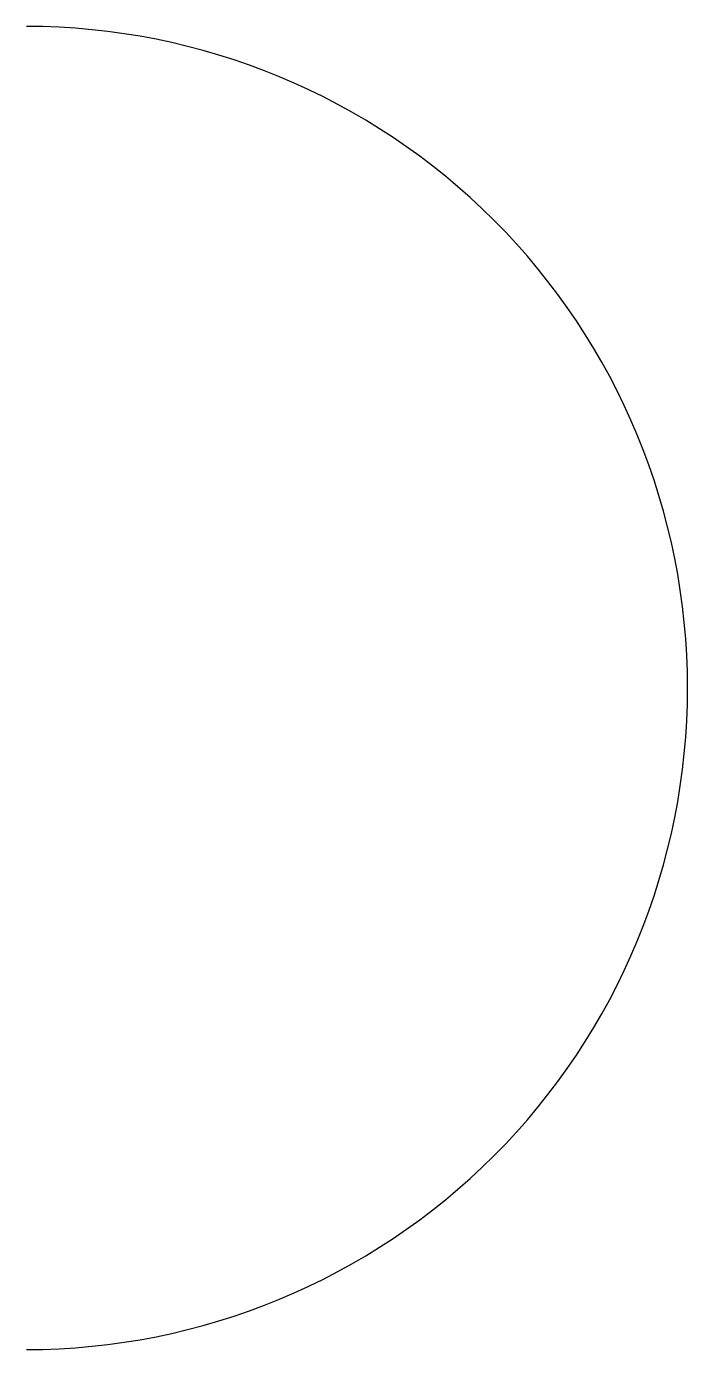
# Model space of a CAD drawing. Extents: x 0.187 to 0.438, y 0 to 0.5.
import ezdxf

# ---------------------------------------------------------------- set-up
doc = ezdxf.new("R2010")
doc.units = 0
doc.layers.add('PROFILE', color=18, linetype='CONTINUOUS')

msp = doc.modelspace()

# ---------------------------------------------------------------- linework, layer by layer
at = {"layer": 'PROFILE'}
msp.add_lwpolyline([(0.1875, 0, 0.414214), (0.4375, 0.25, 0.414214), (0.1875, 0.5)], format="xyb", dxfattribs=at)

doc.saveas('drawing.dxf')
